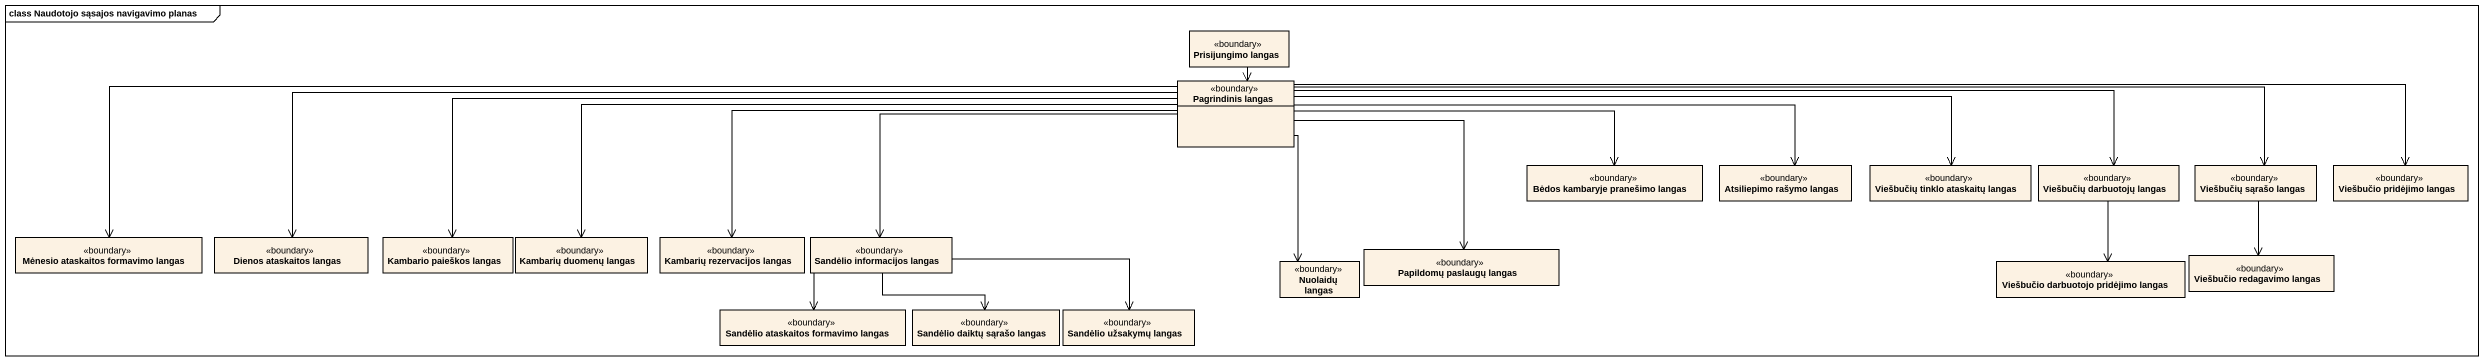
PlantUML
@startuml
mainframe class Naudotojo sąsajos navigavimo planas
hide circle
hide empty members
class "Prisijungimo langas" as Prisijungimo_langas <<boundary>>
class "Pagrindinis langas" as Pagrindinis_langas <<boundary>>
class "Bėdos kambaryje pranešimo langas" as Bėdos_kambaryje_pranešimo <<boundary>>
class "Atsiliepimo rašymo langas" as Atsiliepimo_rašymo_langas <<boundary>>
class "Viešbučių tinklo ataskaitų langas" as Viešbučių_tinklo_ataskaitų <<boundary>>
class "Viešbučių darbuotojų langas" as Viešbučių_darbuotojų_langas <<boundary>>
class "Viešbučių sąrašo langas" as Viešbučių_sąrašo_langas <<boundary>>
class "Viešbučio pridėjimo langas" as Viešbučio_pridėjimo_langas <<boundary>>
class "Mėnesio ataskaitos formavimo langas" as Mėnesio_ataskaitos <<boundary>>
class "Dienos ataskaitos langas" as Dienos_ataskaitos_langas <<boundary>>
class "Kambario paieškos langas" as Kambario_paieškos_langas <<boundary>>
class "Kambarių duomenų langas" as Kambarių_duomenų_langas <<boundary>>
class "Kambarių rezervacijos langas" as Kambarių_rezervacijos_langas <<boundary>>
class "Sandėlio informacijos langas" as Sandėlio_informacijos_langas <<boundary>>
class "Nuolaidų langas" as Nuolaidų_langas <<boundary>>
class "Papildomų paslaugų langas" as Papildomų_paslaugų_langas <<boundary>>
class "Viešbučio darbuotojo pridėjimo langas" as Viešbučio_darbuotojo <<boundary>>
class "Viešbučio redagavimo langas" as Viešbučio_redagavimo_langas <<boundary>>
class "Sandėlio ataskaitos formavimo langas" as Sandėlio_ataskaitos <<boundary>>
class "Sandėlio daiktų sąrašo langas" as Sandėlio_daiktų_sąrašo <<boundary>>
class "Sandėlio užsakymų langas" as Sandėlio_užsakymų_langas <<boundary>>
Prisijungimo_langas --> Pagrindinis_langas
Pagrindinis_langas -right-> Bėdos_kambaryje_pranešimo
Pagrindinis_langas -right-> Atsiliepimo_rašymo_langas
Pagrindinis_langas -right-> Viešbučių_tinklo_ataskaitų
Pagrindinis_langas -right-> Viešbučių_darbuotojų_langas
Pagrindinis_langas -right-> Viešbučių_sąrašo_langas
Pagrindinis_langas -right-> Viešbučio_pridėjimo_langas
Pagrindinis_langas -left-> Mėnesio_ataskaitos
Pagrindinis_langas -left-> Dienos_ataskaitos_langas
Pagrindinis_langas -left-> Kambario_paieškos_langas
Pagrindinis_langas -left-> Kambarių_duomenų_langas
Pagrindinis_langas -left-> Kambarių_rezervacijos_langas
Pagrindinis_langas -left-> Sandėlio_informacijos_langas
Pagrindinis_langas --> Nuolaidų_langas
Pagrindinis_langas --> Papildomų_paslaugų_langas
Viešbučių_darbuotojų_langas --> Viešbučio_darbuotojo
Viešbučių_sąrašo_langas --> Viešbučio_redagavimo_langas
Sandėlio_informacijos_langas --> Sandėlio_ataskaitos
Sandėlio_informacijos_langas --> Sandėlio_daiktų_sąrašo
Sandėlio_informacijos_langas -right-> Sandėlio_užsakymų_langas
@enduml
